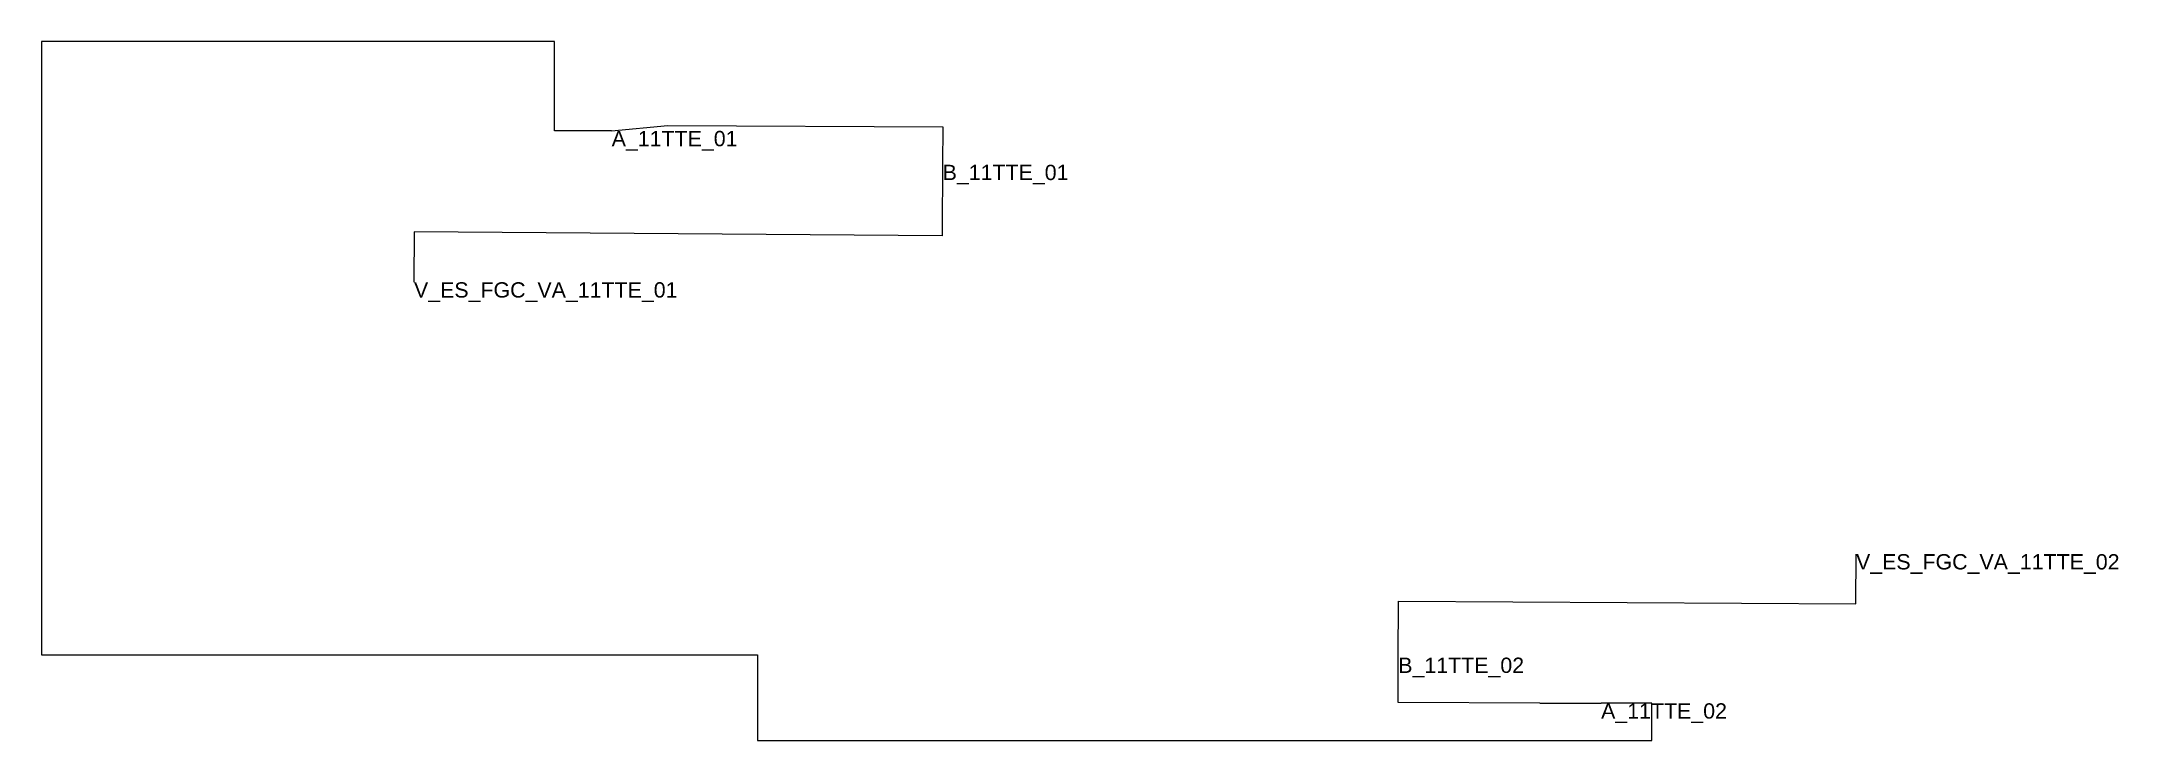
# Model space of a CAD drawing. Header units: metres. Extents: x 427305.2 to 427373.1, y 4583268.2 to 4583291.1.
import ezdxf
from ezdxf.enums import TextEntityAlignment as Align

# ---------------------------------------------------------------- set-up
doc = ezdxf.new("R2010")
doc.units = ezdxf.units.M
doc.header["$MEASUREMENT"] = 0
for name, color, linetype, lineweight, true_color in [('01_A_AccesTren_t', 40, 'Continuous', 0, 0xffd600), ('01_C_AccesExt_t', 251, 'Continuous', 0, 0x646464), ('01_C_CarrerHoritzontal_l', 251, 'Continuous', 0, 0x646464), ('01_I_Ascensor_l', 251, 'Continuous', 0, 0x646464), ('01_I_BarreraTarifaria_t', 251, 'Continuous', 0, 0x646464), ('01_I_Horitzontal_l', 251, 'Continuous', 0, 0x646464)]:
    doc.layers.add(name, color=color, linetype=linetype, lineweight=lineweight, true_color=true_color)
doc.styles.add('Style-Arial', font='arial.ttf')

msp = doc.modelspace()

# ---------------------------------------------------------------- linework, layer by layer
at = {"layer": '01_C_CarrerHoritzontal_l', "flags": 128}
msp.add_lwpolyline([(427323.836588, 4583288.158953), (427321.972297, 4583288.158953), (427321.972297, 4583291.079458), (427305.191912, 4583291.079458), (427305.191912, 4583271.03838), (427328.60967, 4583271.03838), (427328.60967, 4583268.24011), (427357.857535, 4583268.24011), (427357.857535, 4583269.453778), (427356.194104, 4583269.453778)], dxfattribs=at)
at = {"layer": '01_I_Ascensor_l'}
for p, q in [((427323.836588, 4583288.158953), (427325.671942, 4583288.338939, -10)), ((427354.191443, 4583269.454993, -10), (427356.194104, 4583269.453778))]:
    msp.add_line(p, q, dxfattribs=at)
at = {"layer": '01_I_Horitzontal_l', "elevation": -10, "flags": 128}
for points in [[(427325.671942, 4583288.338939), (427334.666806, 4583288.288512), (427334.659882, 4583287.053488)], [(427334.659882, 4583287.053488), (427334.64438, 4583284.940265), (427334.642863, 4583284.733515), (427317.382544, 4583284.860131), (427317.371399, 4583283.213261)], [(427349.560579, 4583270.945974), (427349.57091, 4583272.787999), (427364.520817, 4583272.704147), (427364.529924, 4583274.327724)], [(427354.191443, 4583269.454993), (427349.552362, 4583269.481013), (427349.560579, 4583270.945974)]]:
    msp.add_lwpolyline(points, dxfattribs=at)

# ---------------------------------------------------------------- texts
at = {"layer": '01_A_AccesTren_t', "style": 'Style-Arial'}
for s, p in [('V_ES_FGC_VA_11TTE_01', (427317.371399, 4583283.213261, -10)), ('V_ES_FGC_VA_11TTE_02', (427364.529924, 4583274.327724, -10))]:
    msp.add_text(s, height=0.5, dxfattribs=at).set_placement(p, align=Align.TOP_LEFT)
at = {"layer": '01_C_AccesExt_t', "style": 'Style-Arial'}
for s, p in [('A_11TTE_01', (427323.836588, 4583288.158953)), ('A_11TTE_02', (427356.194104, 4583269.453778))]:
    msp.add_text(s, height=0.5, dxfattribs=at).set_placement(p, align=Align.TOP_LEFT)
at = {"layer": '01_I_BarreraTarifaria_t', "style": 'Style-Arial'}
for s, p in [('B_11TTE_01', (427334.659882, 4583287.053488, -10)), ('B_11TTE_02', (427349.560579, 4583270.945974, -10))]:
    msp.add_text(s, height=0.5, dxfattribs=at).set_placement(p, align=Align.TOP_LEFT)

doc.saveas('drawing.dxf')
